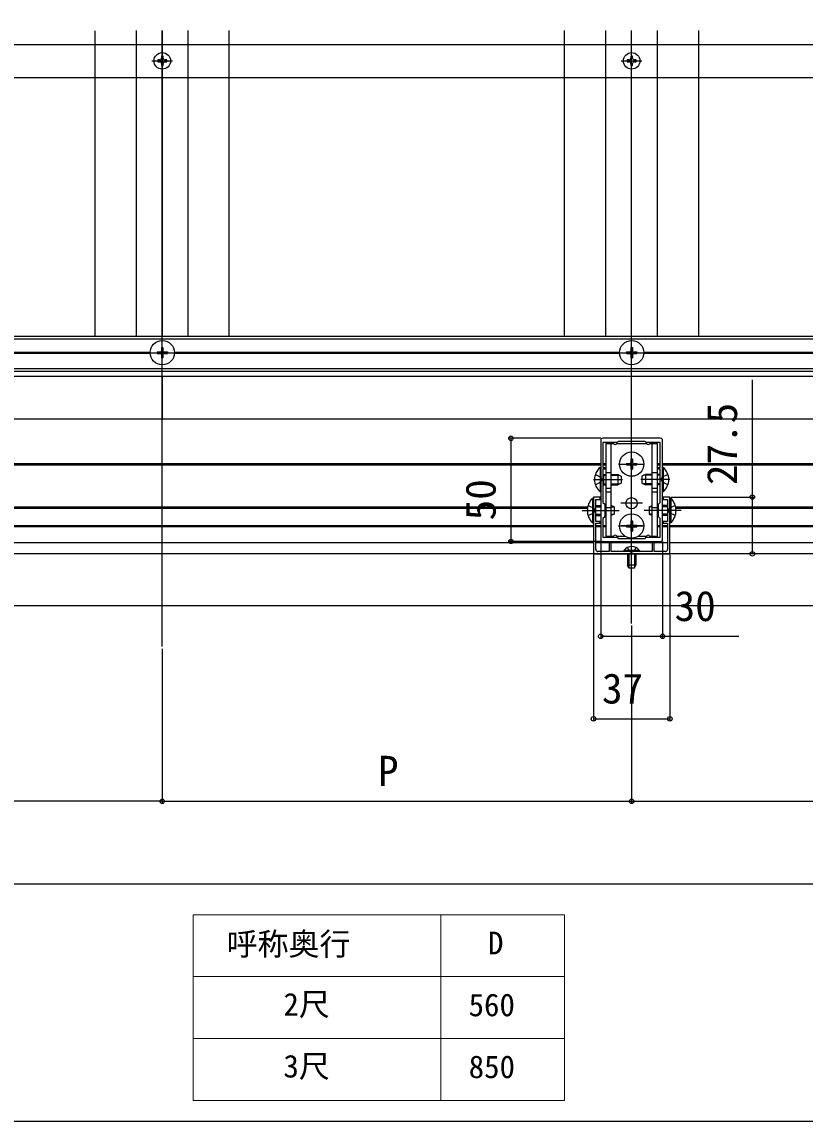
# Model space of a CAD drawing. Units: millimetres, scale not verified. Extents: x -875 to 875, y -1303 to 1295.
# Drawn here: x -495 to -116, y -1303 to -770 of the extents above; entities that cross this region are included whole.
import ezdxf
from ezdxf.enums import TextEntityAlignment as Align

# ---------------------------------------------------------------- set-up
doc = ezdxf.new("R2010")
doc.units = ezdxf.units.MM
doc.header["$LTSCALE"] = 8
doc.layers.add('0-1_TABLE1', color=7, linetype='Continuous', lineweight=18)
for name, color, linetype in [('0-3_YKK_11', 7, 'Continuous'), ('0-4_YKK_12', 2, 'Continuous'), ('0-5_YKK_13', 4, 'Continuous'), ('0-6_YKK_D', 6, 'Continuous'), ('0-7_YKK_ZWAK', 7, 'Continuous')]:
    doc.layers.add(name, color=color, linetype=linetype)
doc.styles.add('ＭＳ ゴシック', font='')
doc.styles.get('ＭＳ ゴシック').set_extended_font_data('MS Gothic')

msp = doc.modelspace()

# ---------------------------------------------------------------- linework, layer by layer
at = {"layer": '0-1_TABLE1'}
for p, q in [((-412.5, -1202.7), (-232.5, -1202.7)), ((-412.5, -1202.7), (-412.5, -1292.7)), ((-292.5, -1202.7), (-292.5, -1292.7)), ((-232.5, -1202.7), (-232.5, -1292.7)), ((-412.5, -1232.7), (-232.5, -1232.7)), ((-412.5, -1262.7), (-232.5, -1262.7)), ((-412.5, -1292.7), (-232.5, -1292.7))]:
    msp.add_line(p, q, dxfattribs=at)
at = {"layer": '0-3_YKK_11'}
for p, q in [((-215, -972.7), (-215, -1020.7)), ((-186, -971.7), (-214, -971.7)), ((-185, -1020.7), (-185, -972.7)), ((-214, -1021.7), (-186, -1021.7))]:
    msp.add_line(p, q, dxfattribs=at)
msp.add_lwpolyline([(-186.1, -1002.8), (-186.1, -986.7), (-187, -986.7), (-187, -985.9), (-186.1, -985.9), (-186.1, -973.7), (-193, -973.7), (-193.5, -973.2), (-206.5, -973.2), (-207, -973.7), (-213.9, -973.7), (-213.9, -985.9), (-213, -985.9), (-213, -986.7), (-213.9, -986.7), (-213.9, -1002.8), (-213, -1003.7), (-213, -1009.7), (-213.9, -1010.6), (-213.9, -1019.7), (-207, -1019.7), (-206.5, -1020.2), (-193.5, -1020.2), (-193, -1019.7), (-186.1, -1019.7), (-186.1, -1010.6), (-187, -1009.7), (-187, -1003.7)], close=True, dxfattribs=at)
for points in [[(-218.5, -1027.703), (-181.5, -1027.703), (-181.5, -1000.203), (-184.7, -1000.203), (-184.7, -1001.303), (-182.6, -1001.303), (-182.6, -1006.245), (-182.48, -1006.428), (-182.48, -1006.978), (-182.6, -1007.162), (-182.6, -1012.103), (-184.7, -1012.103), (-184.7, -1012.903), (-182.6, -1012.903), (-182.6, -1025.603)], [(-217.4, -1025.603), (-217.4, -1012.903), (-215.3, -1012.903), (-215.3, -1012.103), (-217.4, -1012.103), (-217.4, -1007.162), (-217.52, -1006.978), (-217.52, -1006.428), (-217.4, -1006.245), (-217.4, -1001.303), (-215.3, -1001.303), (-215.3, -1000.203), (-218.5, -1000.203), (-218.5, -1027.703)], [(-183.6, -1026.603), (-189.1, -1026.603), (-189.1, -1022.203), (-190, -1022.203), (-190, -1026.603), (-199.542, -1026.603), (-199.725, -1026.723), (-200.275, -1026.723), (-200.458, -1026.603), (-210, -1026.603), (-210, -1022.203), (-210.9, -1022.203), (-210.9, -1026.603), (-216.4, -1026.603)]]:
    msp.add_lwpolyline(points, dxfattribs=at)
for centre, start, end in [((-214, -972.7), 90.00001, 179.99999), ((-186, -972.7), 0.00001, 89.99999), ((-214, -1020.7), 180.00001, 269.99999), ((-186, -1020.7), 270.00001, 359.99999), ((-216.4, -1025.603), 180.00001, 269.99999), ((-183.6, -1025.603), 270.00001, 359.99999)]:
    msp.add_arc(centre, 1, start, end, dxfattribs=at)
at = {"layer": '0-4_YKK_12'}
for p, q in [((-460, -922.203), (-460, -774.07)), ((-440, -922.203), (-440, -774.067)), ((-427.5, -1072.703), (-427.5, -774.065)), ((-427.5, -774.065), (-427.5, -922.203)), ((-415, -922.203), (-415, -774.064)), ((-395, -922.203), (-395, -774.061)), ((-232.5, -922.203), (-232.5, -774.038)), ((-212.5, -922.203), (-212.5, -774.035)), ((-200, -1061.498), (-200, -774.033)), ((-187.5, -922.203), (-187.5, -774.032)), ((-167.5, -922.203), (-167.5, -774.029)), ((-427.5, -793.703), (-427.5, -783.703)), ((-200, -793.703), (-200, -783.703)), ((-432.5, -788.703), (-422.5, -788.703)), ((-205, -788.703), (-195, -788.703)), ((-595, -922.203), (637.5, -922.203)), ((-595, -923.403), (637.5, -923.403)), ((-427.5, -936.503), (-427.5, -923.903)), ((-200, -936.503), (-200, -923.903)), ((-572.511, -929.903), (-433.392, -929.903)), ((-572.511, -930.503), (-433.392, -930.503)), ((-433.8, -930.203), (-421.2, -930.203)), ((-421.608, -929.903), (-205.892, -929.903)), ((-421.608, -930.503), (-205.892, -930.503)), ((-206.3, -930.203), (-193.7, -930.203)), ((-194.108, -929.903), (21.608, -929.903)), ((-194.108, -930.503), (21.608, -930.503)), ((-595, -937.803), (637.5, -937.803)), ((-595, -939.203), (637.5, -939.203)), ((-427.5, -941.703), (-427.5, -962.203)), ((-625, -962.203), (680, -962.203)), ((-625, -983.903), (-215, -983.903)), ((-625, -984.503), (-215, -984.503)), ((-213.9, -983.903), (-212.5, -983.903)), ((-213.9, -984.503), (-212.5, -984.503)), ((-206.3, -984.207), (-193.7, -984.207)), ((-187.5, -983.903), (-186.1, -983.903)), ((-187.5, -984.503), (-186.1, -984.503)), ((-185, -983.903), (240, -983.903)), ((-185, -984.503), (240, -984.503)), ((-218.5, -991.707), (-204.5, -991.707)), ((-181.5, -991.707), (-195.5, -991.707)), ((-625, -1004.903), (-221.301, -1004.903)), ((-625, -1005.503), (-221.412, -1005.503)), ((-224, -1006.703), (-206, -1006.703)), ((-194.7, -1003.207), (-205.3, -1003.207)), ((-176, -1006.703), (-194, -1006.703)), ((-178.699, -1004.903), (233.698, -1004.903)), ((-178.588, -1005.503), (233.587, -1005.503)), ((-625, -1013.903), (-218.5, -1013.903)), ((-625, -1014.503), (-218.5, -1014.503)), ((-217.4, -1013.903), (-215, -1013.903)), ((-217.4, -1014.503), (-215, -1014.503)), ((-213.9, -1013.903), (-212.5, -1013.903)), ((-213.9, -1014.503), (-212.5, -1014.503)), ((-206.3, -1014.203), (-193.7, -1014.203)), ((-194.7, -1014.203), (-205.3, -1014.203)), ((-187.5, -1013.903), (-186.1, -1013.903)), ((-187.5, -1014.503), (-186.1, -1014.503)), ((-185, -1013.903), (-182.6, -1013.903)), ((-185, -1014.503), (-182.6, -1014.503)), ((-181.5, -1013.903), (236.5, -1013.903)), ((-181.5, -1014.503), (236.5, -1014.503)), ((-625, -1022.203), (-218.5, -1022.203)), ((-217.4, -1022.203), (-182.6, -1022.203)), ((-217.4, -1022.203), (-182.6, -1022.203)), ((-181.5, -1022.203), (236.5, -1022.203))]:
    msp.add_line(p, q, dxfattribs=at)
msp.add_lwpolyline([(368.75, -1027.7), (-715.5, -1027.7), (-715.5, -1052.7), (368.75, -1052.7)], dxfattribs=at)
at = {"layer": '0-5_YKK_13'}
for p, q in [((-583.5, -780.703), (638.5, -780.703)), ((-428.82, -788.263), (-429.7, -788.263)), ((-201.32, -788.263), (-202.2, -788.263)), ((-426.18, -789.143), (-425.3, -789.143)), ((-198.68, -789.143), (-197.8, -789.143)), ((-583.5, -796.703), (638.5, -796.703)), ((-430, -929.853), (-430, -930.553)), ((-430, -929.853), (-428.35, -929.853)), ((-430, -930.553), (-428.35, -930.553)), ((-427.85, -927.703), (-427.15, -927.703)), ((-427.85, -927.703), (-427.85, -929.353)), ((-427.85, -931.053), (-427.85, -932.703)), ((-427.15, -927.703), (-427.15, -929.353)), ((-427.15, -931.053), (-427.15, -932.703)), ((-426.65, -929.853), (-425, -929.853)), ((-426.65, -930.553), (-425, -930.553)), ((-425, -929.853), (-425, -930.553)), ((-202.5, -929.853), (-202.5, -930.553)), ((-202.5, -929.853), (-200.85, -929.853)), ((-202.5, -930.553), (-200.85, -930.553)), ((-200.35, -927.703), (-199.65, -927.703)), ((-200.35, -927.703), (-200.35, -929.353)), ((-200.35, -931.053), (-200.35, -932.703)), ((-199.65, -927.703), (-199.65, -929.353)), ((-199.65, -931.053), (-199.65, -932.703)), ((-199.15, -929.853), (-197.5, -929.853)), ((-199.15, -930.553), (-197.5, -930.553)), ((-197.5, -929.853), (-197.5, -930.553)), ((-427.85, -932.703), (-427.15, -932.703)), ((-200.35, -932.703), (-199.65, -932.703)), ((637.5, -941.703), (-579, -941.703)), ((-212.5, -974.207), (-208.866, -974.207)), ((-212.5, -974.207), (-212.5, -1019.207)), ((-210, -1019.207), (-210, -974.207)), ((-207.134, -974.207), (-192.866, -974.207)), ((-191.134, -974.207), (-187.5, -974.207)), ((-190, -1019.207), (-190, -974.207)), ((-187.5, -1019.207), (-187.5, -974.207)), ((-200, -990.507), (-200, -977.907)), ((-202.5, -983.857), (-202.5, -984.557)), ((-202.5, -983.857), (-200.85, -983.857)), ((-202.5, -984.557), (-200.85, -984.557)), ((-200.35, -981.707), (-199.65, -981.707)), ((-200.35, -981.707), (-200.35, -983.357)), ((-200.35, -985.057), (-200.35, -986.707)), ((-199.65, -981.707), (-199.65, -983.357)), ((-199.65, -985.057), (-199.65, -986.707)), ((-199.15, -983.857), (-197.5, -983.857)), ((-199.15, -984.557), (-197.5, -984.557)), ((-197.5, -983.857), (-197.5, -984.557)), ((-217.583, -989.207), (-214.865, -990.562)), ((-215.248, -985.807), (-215, -985.807)), ((-215.248, -985.807), (-215.248, -997.607)), ((-215, -997.607), (-215, -985.807)), ((-214.256, -991.707), (-214.865, -990.562)), ((-213.6, -989.207), (-213.9, -989.316)), ((-213.6, -989.64), (-213.9, -989.577)), ((-213.6, -989.207), (-213.6, -994.207)), ((-213.6, -989.207), (-212.5, -989.207)), ((-213.6, -989.64), (-212.5, -989.64)), ((-212.5, -988.207), (-210, -988.207)), ((-210, -989.207), (-206.7, -989.207)), ((-210, -989.64), (-205.78, -989.64)), ((-206.7, -989.207), (-205, -990.007)), ((-206.7, -989.207), (-206.7, -994.207)), ((-205, -990.007), (-205, -993.407)), ((-200.35, -986.707), (-199.65, -986.707)), ((-193.3, -989.207), (-195, -990.007)), ((-195, -990.007), (-195, -993.407)), ((-190, -989.64), (-194.22, -989.64)), ((-190, -989.207), (-193.3, -989.207)), ((-193.3, -989.207), (-193.3, -994.207)), ((-190, -988.207), (-187.5, -988.207)), ((-186.4, -989.207), (-187.5, -989.207)), ((-186.4, -989.64), (-187.5, -989.64)), ((-186.4, -989.207), (-186.4, -994.207)), ((-186.4, -989.207), (-186.1, -989.316)), ((-186.4, -989.64), (-186.1, -989.577)), ((-185.744, -991.707), (-185.135, -990.562)), ((-182.417, -989.207), (-185.135, -990.562)), ((-185, -997.607), (-185, -985.807)), ((-184.752, -985.807), (-185, -985.807)), ((-184.752, -985.807), (-184.752, -997.607)), ((-217.583, -994.207), (-214.865, -992.852)), ((-214.256, -991.707), (-214.865, -992.852)), ((-213.6, -993.774), (-213.9, -993.837)), ((-213.6, -994.207), (-213.9, -994.098)), ((-213.6, -993.774), (-212.5, -993.774)), ((-213.6, -994.207), (-212.5, -994.207)), ((-212.5, -995.841), (-210, -995.841)), ((-210, -993.774), (-205.78, -993.774)), ((-210, -994.207), (-206.7, -994.207)), ((-205, -993.407), (-206.7, -994.207)), ((-195, -993.407), (-193.3, -994.207)), ((-190, -993.774), (-194.22, -993.774)), ((-190, -994.207), (-193.3, -994.207)), ((-190, -995.841), (-187.5, -995.841)), ((-186.4, -993.774), (-187.5, -993.774)), ((-186.4, -994.207), (-187.5, -994.207)), ((-186.4, -993.774), (-186.1, -993.837)), ((-186.4, -994.207), (-186.1, -994.098)), ((-185.744, -991.707), (-185.135, -992.852)), ((-182.417, -994.207), (-185.135, -992.852)), ((-219.009, -1000.803), (-218.5, -1000.803)), ((-218.5, -1000.803), (-218.5, -1012.603)), ((-215.248, -997.607), (-215, -997.607)), ((-212.5, -997.573), (-210, -997.573)), ((-190, -997.573), (-187.5, -997.573)), ((-184.752, -997.607), (-185, -997.607)), ((-180.991, -1000.803), (-181.5, -1000.803)), ((-181.5, -1000.803), (-181.5, -1012.603)), ((-217.4, -1004.203), (-215, -1004.203)), ((-217.4, -1004.858), (-215, -1004.858)), ((-213, -1004.203), (-212.5, -1004.203)), ((-213, -1004.858), (-212.5, -1004.858)), ((-212.5, -1005.207), (-210, -1005.207)), ((-208.5, -1005.003), (-210, -1004.297)), ((-210, -1004.858), (-208.81, -1004.858)), ((-208.5, -1005.003), (-208.5, -1008.403)), ((-191.5, -1005.003), (-190, -1004.297)), ((-191.5, -1005.003), (-191.5, -1008.403)), ((-190, -1004.858), (-191.19, -1004.858)), ((-190, -1005.207), (-187.5, -1005.207)), ((-187, -1004.203), (-187.5, -1004.203)), ((-187, -1004.858), (-187.5, -1004.858)), ((-182.6, -1004.203), (-185, -1004.203)), ((-182.6, -1004.858), (-185, -1004.858)), ((-217.4, -1008.549), (-215, -1008.549)), ((-217.4, -1009.203), (-215, -1009.203)), ((-213, -1008.549), (-212.5, -1008.549)), ((-213, -1009.203), (-212.5, -1009.203)), ((-208.5, -1008.403), (-210, -1009.109)), ((-210, -1008.549), (-208.81, -1008.549)), ((-200.35, -1011.703), (-199.65, -1011.703)), ((-200.35, -1011.703), (-200.35, -1013.353)), ((-199.65, -1011.703), (-199.65, -1013.353)), ((-191.5, -1008.403), (-190, -1009.109)), ((-190, -1008.549), (-191.19, -1008.549)), ((-187, -1008.549), (-187.5, -1008.549)), ((-187, -1009.203), (-187.5, -1009.203)), ((-182.6, -1008.549), (-185, -1008.549)), ((-182.6, -1009.203), (-185, -1009.203)), ((-202.5, -1013.853), (-202.5, -1014.553)), ((-202.5, -1013.853), (-200.85, -1013.853)), ((-202.5, -1014.553), (-200.85, -1014.553)), ((-200.35, -1015.053), (-200.35, -1016.703)), ((-200.35, -1016.703), (-199.65, -1016.703)), ((-199.65, -1015.053), (-199.65, -1016.703)), ((-199.15, -1013.853), (-197.5, -1013.853)), ((-199.15, -1014.553), (-197.5, -1014.553)), ((-197.5, -1013.853), (-197.5, -1014.553)), ((-212.5, -1019.207), (-208.866, -1019.207)), ((-207.134, -1019.207), (-203.127, -1019.207)), ((-196.873, -1019.207), (-192.866, -1019.207)), ((-191.134, -1019.207), (-187.5, -1019.207)), ((-196.25, -1026.603), (-203.75, -1026.603)), ((-202, -1027.703), (-202, -1033.203)), ((-201.346, -1027.703), (-201.346, -1034.512)), ((-198.654, -1027.703), (-198.654, -1034.512)), ((-196.25, -1026.094), (-196.25, -1026.603)), ((-201.3, -1034.603), (-202, -1033.203)), ((-198.7, -1034.603), (-198, -1033.203)), ((-198.7, -1034.603), (-201.3, -1034.603))]:
    msp.add_line(p, q, dxfattribs=at)
for points in [[(-429.7, -788.263), (-429.7, -789.143), (-428.82, -789.143)], [(-427.06, -787.383), (-427.06, -786.503), (-427.94, -786.503), (-427.94, -787.383)], [(-425.3, -789.143), (-425.3, -788.263), (-426.18, -788.263)], [(-202.2, -788.263), (-202.2, -789.143), (-201.32, -789.143)], [(-199.56, -787.383), (-199.56, -786.503), (-200.44, -786.503), (-200.44, -787.383)], [(-197.8, -789.143), (-197.8, -788.263), (-198.68, -788.263)], [(-427.94, -790.023), (-427.94, -790.903), (-427.06, -790.903), (-427.06, -790.023)], [(-200.44, -790.023), (-200.44, -790.903), (-199.56, -790.903), (-199.56, -790.023)], [(-219.009, -1000.803), (-219.009, -1012.603), (-218.5, -1012.603)], [(-180.991, -1000.803), (-180.991, -1012.603), (-181.5, -1012.603)], [(-221.111, -1004.203), (-218.333, -1005.558), (-217.724, -1006.703)], [(-221.111, -1009.203), (-218.333, -1007.848), (-217.724, -1006.703)], [(-178.889, -1004.203), (-181.667, -1005.558), (-182.276, -1006.703)], [(-178.889, -1009.203), (-181.667, -1007.848), (-182.276, -1006.703)], [(-196.25, -1026.094), (-203.75, -1026.094), (-203.75, -1026.603)], [(-202.05, -1024.594), (-201.145, -1026.45), (-200, -1027.058)], [(-198, -1027.703), (-198, -1033.203), (-202, -1033.203)], [(-197.95, -1024.594), (-198.855, -1026.45), (-200, -1027.058)]]:
    msp.add_lwpolyline(points, dxfattribs=at)
for centre, radius in [((-427.5, -788.703), 4), ((-200, -788.703), 4), ((-427.5, -930.203), 5.9), ((-200, -930.203), 5.9), ((-200, -984.207), 5.9), ((-200, -1003.207), 2.75), ((-200, -1014.203), 5.9)]:
    msp.add_circle(centre, radius, dxfattribs=at)
for centre, radius, start, end in [((-428.82, -787.383), 0.88, 270, 0), ((-426.18, -787.383), 0.88, 180, 270), ((-201.32, -787.383), 0.88, 270, 0), ((-198.68, -787.383), 0.88, 180, 270), ((-428.82, -790.023), 0.88, 0, 90), ((-426.18, -790.023), 0.88, 90, 180), ((-201.32, -790.023), 0.88, 0, 90), ((-198.68, -790.023), 0.88, 90, 180), ((-428.35, -929.353), 0.5, 270, 0), ((-428.35, -931.053), 0.5, 0, 90), ((-426.65, -929.353), 0.5, 180, 270), ((-426.65, -931.053), 0.5, 90, 180), ((-200.85, -929.353), 0.5, 270, 0), ((-200.85, -931.053), 0.5, 0, 90), ((-199.15, -929.353), 0.5, 180, 270), ((-199.15, -931.053), 0.5, 90, 180), ((-208, -973.707), 1, 210, 330), ((-192, -973.707), 1, 210, 330), ((-200.85, -983.357), 0.5, 270, 0), ((-200.85, -985.057), 0.5, 0, 90), ((-199.15, -983.357), 0.5, 180, 270), ((-199.15, -985.057), 0.5, 90, 180), ((-210.3, -991.707), 7.7, 129.98312, 230.01688), ((-189.7, -991.707), 7.7, 309.98312, 50.01688), ((-213.268, -1006.703), 8.232, 134.2189, 225.7811), ((-186.732, -1006.703), 8.232, 314.2189, 45.7811), ((-200.85, -1013.353), 0.5, 270, 0), ((-200.85, -1015.053), 0.5, 0, 90), ((-199.15, -1013.353), 0.5, 180, 270), ((-199.15, -1015.053), 0.5, 90, 180), ((-208, -1019.707), 1, 30, 150), ((-192, -1019.707), 1, 30, 150), ((-200, -1028.63), 4.527, 34.06671, 145.93329)]:
    msp.add_arc(centre, radius, start, end, dxfattribs=at)
at = {"layer": '0-6_YKK_D'}
for p, q in [((-215, -971.7), (-259.5, -971.7)), ((-258.5, -971.7), (-258.5, -1021.7)), ((-180.8, -1000.203), (-140.5, -1000.203)), ((-215, -1021.7), (-259.5, -1021.7)), ((-215, -1021.7), (-215, -1068.703)), ((-185, -1021.7), (-185, -1068.703)), ((-218.5, -1028.203), (-218.5, -1108.703)), ((-181.5, -1028.203), (-181.5, -1108.703)), ((-200, -1062.498), (-200, -1148.703)), ((-200, -1062.498), (-200, -1148.703)), ((-427.5, -1073.703), (-427.5, -1148.703)), ((-427.5, -1073.703), (-427.5, -1148.703)), ((-218.5, -1107.703), (-181.5, -1107.703)), ((-427.5, -1147.703), (-655, -1147.703)), ((-427.5, -1147.703), (-200, -1147.703)), ((-200, -1147.703), (27.5, -1147.703)), ((-637.5, -1187.703), (692.5, -1187.703))]:
    msp.add_line(p, q, dxfattribs=at)
for points in [[(-141.5, -1027.703), (-141.5, -1000.203), (-141.5, -943.312)], [(-215, -1067.703), (-185, -1067.703), (-148.109, -1067.703)]]:
    msp.add_lwpolyline(points, dxfattribs=at)
for centre in [(-258.5, -971.7), (-141.5, -1000.203), (-258.5, -1021.7), (-141.5, -1027.703), (-215, -1067.703), (-185, -1067.703), (-218.5, -1107.703), (-181.5, -1107.703), (-427.5, -1147.703), (-427.5, -1147.703), (-200, -1147.703), (-200, -1147.703)]:
    msp.add_circle(centre, 1.075, dxfattribs=at)
at = {"layer": '0-7_YKK_ZWAK'}
msp.add_lwpolyline([(-875, -1302.7), (875, -1302.7), (875, 1247.3)], dxfattribs=at)

# ---------------------------------------------------------------- texts
at = {"layer": '0-1_TABLE1', "style": 'ＭＳ ゴシック'}
for s, p in [('呼称奥行', (-396.307, -1225.669)), ('D', (-269.616, -1225.2)), ('2尺', (-368.778, -1254.902)), ('560', (-279.034, -1255.2)), ('3尺', (-368.778, -1284.902)), ('850', (-278.991, -1285.2))]:
    msp.add_text(s, height=11, dxfattribs=at).set_placement(p, align=Align.BOTTOM_LEFT)
at = {"layer": '0-6_YKK_D', "style": 'ＭＳ ゴシック'}
for s, p in [('27.5', (-144.5, -994.381)), ('50', (-261.5, -1011.473))]:
    msp.add_text(s, height=14.66, rotation=90, dxfattribs=at).set_placement(p, align=Align.BOTTOM_LEFT)
for s, p in [('30', (-179.177, -1064.703)), ('37', (-214.375, -1104.703)), ('P', (-322.955, -1144.703))]:
    msp.add_text(s, height=14.66, dxfattribs=at).set_placement(p, align=Align.BOTTOM_LEFT)

doc.saveas('drawing.dxf')
